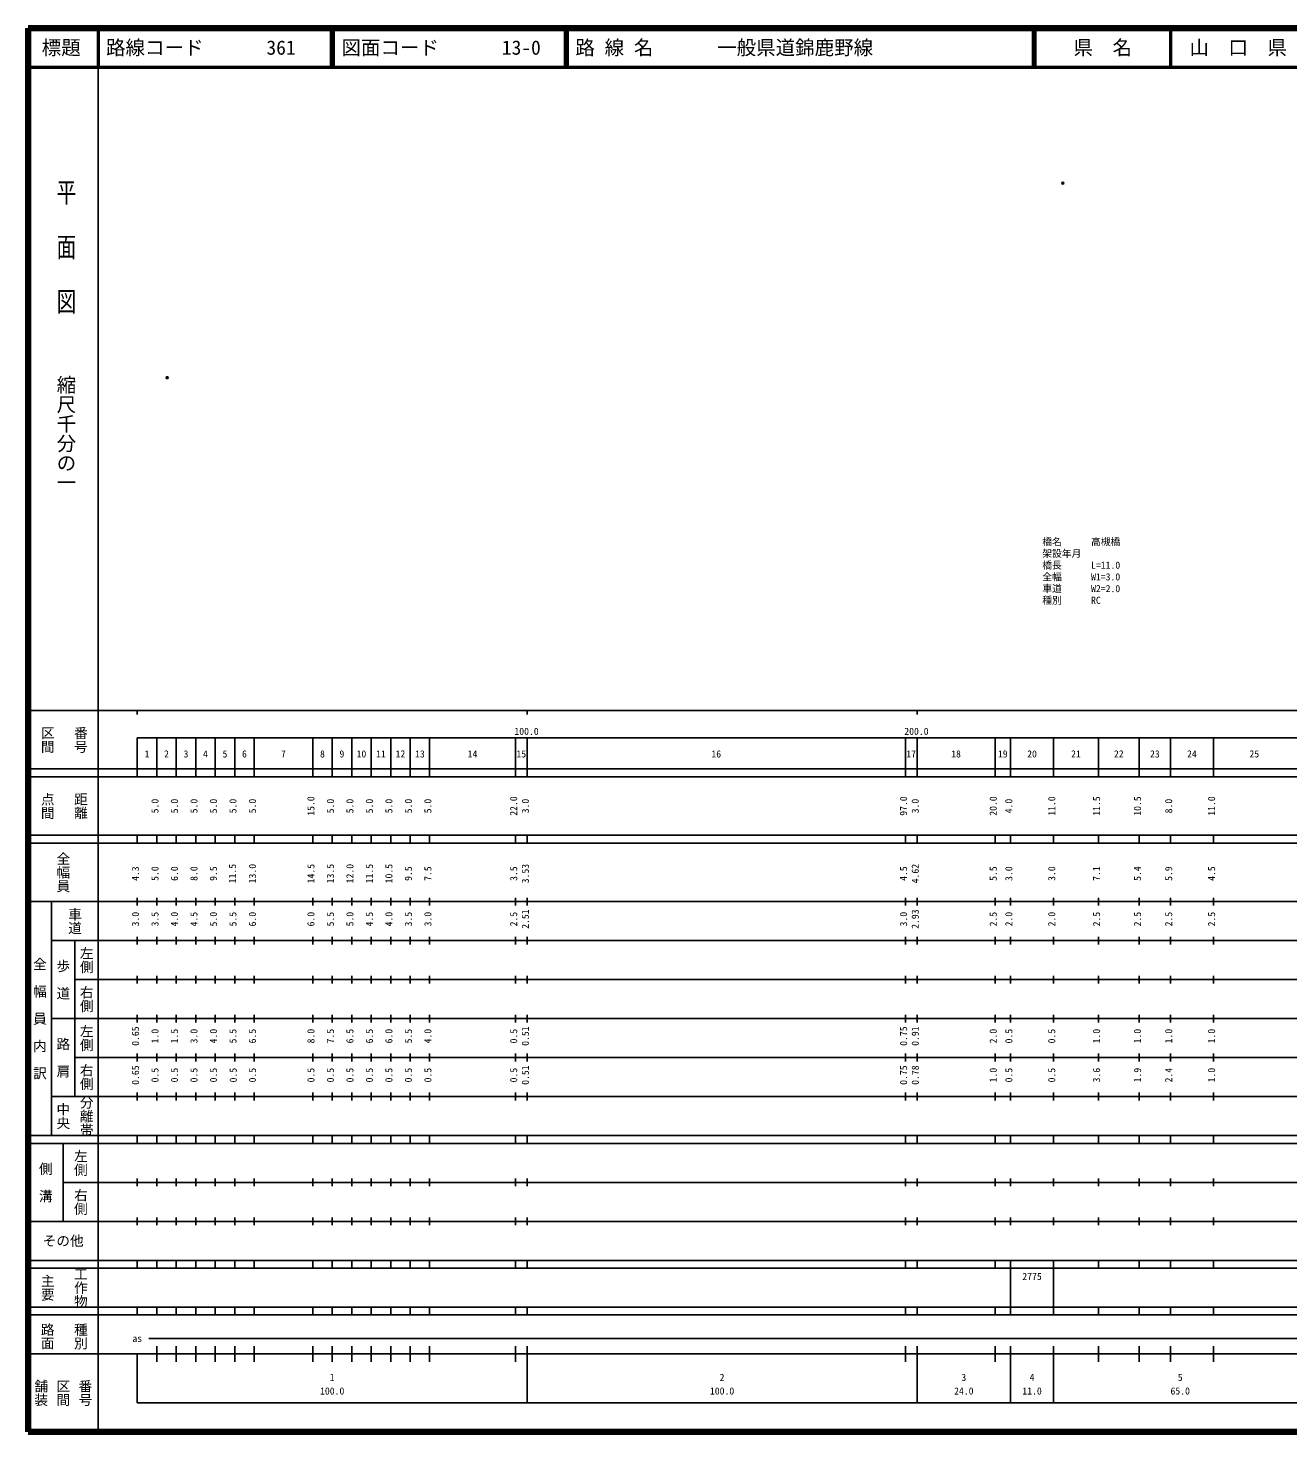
# Model space of a CAD drawing. Units: millimetres on the paper. Extents: x 40 to 680, y 20 to 380.
# Drawn here: x 40 to 363.1, y 20 to 380 of the extents above; entities that cross this region are included whole.
import ezdxf
from ezdxf.enums import TextEntityAlignment as Align

# ---------------------------------------------------------------- set-up
doc = ezdxf.new("R2010")
doc.units = ezdxf.units.MM
doc.header["$PDMODE"] = 32
doc.header["$PDSIZE"] = 0.5
for name, color, linetype in [('M-OTRS', 6, 'Continuous'), ('M-STR-HTXT', 7, 'Continuous'), ('M-TTL-TXT', 7, 'Continuous')]:
    doc.layers.add(name, color=color, linetype=linetype)
for name, color, linetype, lineweight in [('M-TTL', 2, 'Continuous', 140), ('M-TTL-BAND', 7, 'Continuous', 25), ('M-TTL-LINE', 7, 'Continuous', 50)]:
    doc.layers.add(name, color=color, linetype=linetype, lineweight=lineweight)
doc.styles.add('@ＭＳ ゴシック', font='')
doc.styles.add('ＭＳ ゴシック', font='')
doc.styles.get('@ＭＳ ゴシック').set_extended_font_data('@MS Gothic')
doc.styles.get('ＭＳ ゴシック').set_extended_font_data('MS Gothic')

msp = doc.modelspace()

# ---------------------------------------------------------------- linework, layer by layer
at = {"layer": 'M-OTRS'}
for p in [(305.377, 340.202), (75.67, 290.356)]:
    msp.add_point(p, dxfattribs=at)
at = {"layer": 'M-TTL'}
for p, q in [((40, 380), (40, 20)), ((680, 380), (40, 380)), ((40, 20), (680, 20))]:
    msp.add_line(p, q, dxfattribs=at)
at = {"layer": 'M-TTL-BAND'}
for p, q in [((58, 370), (58, 20)), ((40, 205), (579, 205)), ((68, 205), (68, 204)), ((168, 205), (168, 204)), ((268, 205), (268, 204)), ((68, 198), (579, 198)), ((68, 198), (68, 188)), ((73, 188), (73, 198)), ((78, 188), (78, 198)), ((83, 188), (83, 198)), ((88, 188), (88, 198)), ((93, 188), (93, 198)), ((98, 188), (98, 198)), ((113, 188), (113, 198)), ((118, 188), (118, 198)), ((123, 188), (123, 198)), ((128, 188), (128, 198)), ((133, 188), (133, 198)), ((138, 188), (138, 198)), ((143, 188), (143, 198)), ((165, 188), (165, 198)), ((168, 188), (168, 198)), ((265, 188), (265, 198)), ((268, 188), (268, 198)), ((288, 188), (288, 198)), ((292, 188), (292, 198)), ((303, 188), (303, 198)), ((314.5, 188), (314.5, 198)), ((325, 188), (325, 198)), ((333, 188), (333, 198)), ((344, 188), (344, 198)), ((40, 190), (579, 190)), ((40, 188), (579, 188)), ((40, 173), (579, 173)), ((68, 171), (68, 173)), ((73, 171), (73, 173)), ((78, 171), (78, 173)), ((83, 171), (83, 173)), ((88, 171), (88, 173)), ((93, 171), (93, 173)), ((98, 171), (98, 173)), ((113, 171), (113, 173)), ((118, 171), (118, 173)), ((123, 171), (123, 173)), ((128, 171), (128, 173)), ((133, 171), (133, 173)), ((138, 171), (138, 173)), ((143, 171), (143, 173)), ((165, 171), (165, 173)), ((168, 171), (168, 173)), ((265, 171), (265, 173)), ((268, 171), (268, 173)), ((288, 171), (288, 173)), ((292, 171), (292, 173)), ((303, 171), (303, 173)), ((314.5, 171), (314.5, 173)), ((325, 171), (325, 173)), ((333, 171), (333, 173)), ((344, 171), (344, 173)), ((40, 171), (579, 171)), ((40, 156), (579, 156)), ((46, 96), (46, 156)), ((68, 155), (68, 157)), ((73, 155), (73, 157)), ((78, 155), (78, 157)), ((83, 155), (83, 157)), ((88, 155), (88, 157)), ((93, 155), (93, 157)), ((98, 155), (98, 157)), ((113, 155), (113, 157)), ((118, 155), (118, 157)), ((123, 155), (123, 157)), ((128, 155), (128, 157)), ((133, 155), (133, 157)), ((138, 155), (138, 157)), ((143, 155), (143, 157)), ((165, 155), (165, 157)), ((168, 155), (168, 157)), ((265, 155), (265, 157)), ((268, 155), (268, 157)), ((288, 155), (288, 157)), ((292, 155), (292, 157)), ((303, 155), (303, 157)), ((314.5, 155), (314.5, 157)), ((325, 155), (325, 157)), ((333, 155), (333, 157)), ((344, 155), (344, 157)), ((46, 146), (579, 146)), ((52, 146), (52, 106)), ((68, 145), (68, 147)), ((73, 145), (73, 147)), ((78, 145), (78, 147)), ((83, 145), (83, 147)), ((88, 145), (88, 147)), ((93, 145), (93, 147)), ((98, 145), (98, 147)), ((113, 145), (113, 147)), ((118, 145), (118, 147)), ((123, 145), (123, 147)), ((128, 145), (128, 147)), ((133, 145), (133, 147)), ((138, 145), (138, 147)), ((143, 145), (143, 147)), ((165, 145), (165, 147)), ((168, 145), (168, 147)), ((265, 145), (265, 147)), ((268, 145), (268, 147)), ((288, 145), (288, 147)), ((292, 145), (292, 147)), ((303, 145), (303, 147)), ((314.5, 145), (314.5, 147)), ((325, 145), (325, 147)), ((333, 145), (333, 147)), ((344, 145), (344, 147)), ((68, 135), (68, 137)), ((73, 135), (73, 137)), ((78, 135), (78, 137)), ((83, 135), (83, 137)), ((88, 135), (88, 137)), ((93, 135), (93, 137)), ((98, 135), (98, 137)), ((113, 135), (113, 137)), ((118, 135), (118, 137)), ((123, 135), (123, 137)), ((128, 135), (128, 137)), ((133, 135), (133, 137)), ((138, 135), (138, 137)), ((143, 135), (143, 137)), ((165, 135), (165, 137)), ((168, 135), (168, 137)), ((265, 135), (265, 137)), ((268, 135), (268, 137)), ((288, 135), (288, 137)), ((292, 135), (292, 137)), ((303, 135), (303, 137)), ((314.5, 135), (314.5, 137)), ((325, 135), (325, 137)), ((333, 135), (333, 137)), ((344, 135), (344, 137)), ((52, 136), (579, 136)), ((46, 126), (579, 126)), ((68, 125), (68, 127)), ((73, 125), (73, 127)), ((78, 125), (78, 127)), ((83, 125), (83, 127)), ((88, 125), (88, 127)), ((93, 125), (93, 127)), ((98, 125), (98, 127)), ((113, 125), (113, 127)), ((118, 125), (118, 127)), ((123, 125), (123, 127)), ((128, 125), (128, 127)), ((133, 125), (133, 127)), ((138, 125), (138, 127)), ((143, 125), (143, 127)), ((165, 125), (165, 127)), ((168, 125), (168, 127)), ((265, 125), (265, 127)), ((268, 125), (268, 127)), ((288, 125), (288, 127)), ((292, 125), (292, 127)), ((303, 125), (303, 127)), ((314.5, 125), (314.5, 127)), ((325, 125), (325, 127)), ((333, 125), (333, 127)), ((344, 125), (344, 127)), ((52, 116), (579, 116)), ((68, 115), (68, 117)), ((73, 115), (73, 117)), ((78, 115), (78, 117)), ((83, 115), (83, 117)), ((88, 115), (88, 117)), ((93, 115), (93, 117)), ((98, 115), (98, 117)), ((113, 115), (113, 117)), ((118, 115), (118, 117)), ((123, 115), (123, 117)), ((128, 115), (128, 117)), ((133, 115), (133, 117)), ((138, 115), (138, 117)), ((143, 115), (143, 117)), ((165, 115), (165, 117)), ((168, 115), (168, 117)), ((265, 115), (265, 117)), ((268, 115), (268, 117)), ((288, 115), (288, 117)), ((292, 115), (292, 117)), ((303, 115), (303, 117)), ((314.5, 115), (314.5, 117)), ((325, 115), (325, 117)), ((333, 115), (333, 117)), ((344, 115), (344, 117)), ((46, 106), (579, 106)), ((68, 105), (68, 107)), ((73, 105), (73, 107)), ((78, 105), (78, 107)), ((83, 105), (83, 107)), ((88, 105), (88, 107)), ((93, 105), (93, 107)), ((98, 105), (98, 107)), ((113, 105), (113, 107)), ((118, 105), (118, 107)), ((123, 105), (123, 107)), ((128, 105), (128, 107)), ((133, 105), (133, 107)), ((138, 105), (138, 107)), ((143, 105), (143, 107)), ((165, 105), (165, 107)), ((168, 105), (168, 107)), ((265, 105), (265, 107)), ((268, 105), (268, 107)), ((288, 105), (288, 107)), ((292, 105), (292, 107)), ((303, 105), (303, 107)), ((314.5, 105), (314.5, 107)), ((325, 105), (325, 107)), ((333, 105), (333, 107)), ((344, 105), (344, 107)), ((40, 96), (579, 96)), ((40, 94), (579, 94)), ((49, 94), (49, 74)), ((68, 94), (68, 96)), ((73, 94), (73, 96)), ((78, 94), (78, 96)), ((83, 94), (83, 96)), ((88, 94), (88, 96)), ((93, 94), (93, 96)), ((98, 94), (98, 96)), ((113, 94), (113, 96)), ((118, 94), (118, 96)), ((123, 94), (123, 96)), ((128, 94), (128, 96)), ((133, 94), (133, 96)), ((138, 94), (138, 96)), ((143, 94), (143, 96)), ((165, 94), (165, 96)), ((168, 94), (168, 96)), ((265, 94), (265, 96)), ((268, 94), (268, 96)), ((288, 94), (288, 96)), ((292, 94), (292, 96)), ((303, 94), (303, 96)), ((314.5, 94), (314.5, 96)), ((325, 94), (325, 96)), ((333, 94), (333, 96)), ((344, 94), (344, 96)), ((49, 84), (579, 84)), ((68, 83), (68, 85)), ((73, 83), (73, 85)), ((78, 83), (78, 85)), ((83, 83), (83, 85)), ((88, 83), (88, 85)), ((93, 83), (93, 85)), ((98, 83), (98, 85)), ((113, 83), (113, 85)), ((118, 83), (118, 85)), ((123, 83), (123, 85)), ((128, 83), (128, 85)), ((133, 83), (133, 85)), ((138, 83), (138, 85)), ((143, 83), (143, 85)), ((165, 83), (165, 85)), ((168, 83), (168, 85)), ((265, 83), (265, 85)), ((268, 83), (268, 85)), ((288, 83), (288, 85)), ((292, 83), (292, 85)), ((303, 83), (303, 85)), ((314.5, 83), (314.5, 85)), ((325, 83), (325, 85)), ((333, 83), (333, 85)), ((344, 83), (344, 85)), ((40, 74), (579, 74)), ((68, 73), (68, 75)), ((73, 73), (73, 75)), ((78, 73), (78, 75)), ((83, 73), (83, 75)), ((88, 73), (88, 75)), ((93, 73), (93, 75)), ((98, 73), (98, 75)), ((113, 73), (113, 75)), ((118, 73), (118, 75)), ((123, 73), (123, 75)), ((128, 73), (128, 75)), ((133, 73), (133, 75)), ((138, 73), (138, 75)), ((143, 73), (143, 75)), ((165, 73), (165, 75)), ((168, 73), (168, 75)), ((265, 73), (265, 75)), ((268, 73), (268, 75)), ((288, 73), (288, 75)), ((292, 73), (292, 75)), ((303, 73), (303, 75)), ((314.5, 73), (314.5, 75)), ((325, 73), (325, 75)), ((333, 73), (333, 75)), ((344, 73), (344, 75)), ((40, 64), (579, 64)), ((40, 62), (579, 62)), ((68, 62), (68, 64)), ((73, 62), (73, 64)), ((78, 62), (78, 64)), ((83, 62), (83, 64)), ((88, 62), (88, 64)), ((93, 62), (93, 64)), ((98, 62), (98, 64)), ((113, 62), (113, 64)), ((118, 62), (118, 64)), ((123, 62), (123, 64)), ((128, 62), (128, 64)), ((133, 62), (133, 64)), ((138, 62), (138, 64)), ((143, 62), (143, 64)), ((165, 62), (165, 64)), ((168, 62), (168, 64)), ((265, 62), (265, 64)), ((268, 62), (268, 64)), ((288, 62), (288, 64)), ((292, 62), (292, 64)), ((292, 52), (292, 62)), ((303, 62), (303, 64)), ((303, 52), (303, 62)), ((314.5, 62), (314.5, 64)), ((325, 62), (325, 64)), ((333, 62), (333, 64)), ((344, 62), (344, 64)), ((40, 52), (579, 52)), ((68, 50), (68, 52)), ((73, 50), (73, 52)), ((78, 50), (78, 52)), ((83, 50), (83, 52)), ((88, 50), (88, 52)), ((93, 50), (93, 52)), ((98, 50), (98, 52)), ((113, 50), (113, 52)), ((118, 50), (118, 52)), ((123, 50), (123, 52)), ((128, 50), (128, 52)), ((133, 50), (133, 52)), ((138, 50), (138, 52)), ((143, 50), (143, 52)), ((165, 50), (165, 52)), ((168, 50), (168, 52)), ((265, 50), (265, 52)), ((268, 50), (268, 52)), ((288, 50), (288, 52)), ((292, 50), (292, 52)), ((303, 50), (303, 52)), ((314.5, 50), (314.5, 52)), ((325, 50), (325, 52)), ((333, 50), (333, 52)), ((344, 50), (344, 52)), ((40, 50), (579, 50)), ((71, 44), (562, 44)), ((40, 40), (579, 40)), ((68, 40), (68, 27.5)), ((73, 38), (73, 42)), ((78, 38), (78, 42)), ((83, 38), (83, 42)), ((88, 38), (88, 42)), ((93, 38), (93, 42)), ((98, 38), (98, 42)), ((113, 38), (113, 42)), ((118, 38), (118, 42)), ((123, 38), (123, 42)), ((128, 38), (128, 42)), ((133, 38), (133, 42)), ((138, 38), (138, 42)), ((143, 38), (143, 42)), ((165, 38), (165, 42)), ((168, 27.5), (168, 42)), ((265, 38), (265, 42)), ((268, 27.5), (268, 42)), ((288, 38), (288, 42)), ((292, 27.5), (292, 42)), ((303, 27.5), (303, 42)), ((314.5, 38), (314.5, 42)), ((325, 38), (325, 42)), ((333, 38), (333, 42)), ((344, 38), (344, 42)), ((68, 27.5), (579, 27.5))]:
    msp.add_line(p, q, dxfattribs=at)
at = {"layer": 'M-TTL-LINE'}
for p, q in [((58, 380), (58, 370)), ((117.75, 380), (117.75, 370)), ((118.25, 380), (118.25, 370)), ((177.75, 380), (177.75, 370)), ((178.25, 380), (178.25, 370)), ((297.75, 380), (297.75, 370)), ((298.25, 380), (298.25, 370)), ((333, 380), (333, 370)), ((40, 370), (680, 370))]:
    msp.add_line(p, q, dxfattribs=at)

# ---------------------------------------------------------------- texts
at = {"layer": 'M-STR-HTXT', "style": 'ＭＳ ゴシック'}
for s, p in [('橋名\u3000\u3000\u3000高槻橋', (300.132, 246.802)), ('架設年月\u3000', (300.132, 243.802)), ('橋長\u3000\u3000\u3000L=11.0', (300.132, 240.802)), ('全幅\u3000\u3000\u3000W1=3.0', (300.132, 237.802)), ('種別\u3000\u3000\u3000RC', (300.132, 231.802)), ('車道\u3000\u3000\u3000W2=2.0', (300.132, 234.802))]:
    msp.add_text(s, height=1.833, dxfattribs=at).set_placement(p, align=Align.BOTTOM_LEFT)
at = {"layer": 'M-TTL-BAND', "style": '@ＭＳ ゴシック', "width": 1.4}
msp.add_text('平  面  図', height=3.666, rotation=270, dxfattribs=at).set_placement((49.777, 306.475), align=Align.MIDDLE_RIGHT)
at = {"layer": 'M-TTL-BAND', "style": '@ＭＳ ゴシック'}
msp.add_text('縮尺千分の一', height=3.666, rotation=270, dxfattribs=at).set_placement((49.777, 261.03), align=Align.MIDDLE_RIGHT)
for s, p in [('区間', (45, 197.5)), ('番号', (53.5, 197.5)), ('点間', (45, 180.5)), ('距離', (53.5, 180.5)), ('全幅員', (49, 163.5)), ('車道', (52, 151)), ('左側', (55, 141)), ('全\u3000幅\u3000員\u3000内\u3000訳', (43, 126)), ('歩\u3000道', (49, 136)), ('右側', (55, 131)), ('左側', (55, 121)), ('路\u3000肩', (49, 116)), ('右側', (55, 111)), ('分離帯', (55, 101)), ('中央', (49, 101)), ('左側', (53.5, 89)), ('側\u3000溝', (44.5, 84)), ('右側', (53.5, 79)), ('工作物', (53.5, 57)), ('主要', (45, 57)), ('路面', (45, 44.5)), ('種別', (53.5, 44.5)), ('舗装', (43.333, 30)), ('区間', (49, 30)), ('番号', (54.667, 30))]:
    msp.add_text(s, height=2.566, rotation=270, dxfattribs=at).set_placement(p, align=Align.MIDDLE_CENTER)
at = {"layer": 'M-TTL-BAND', "style": 'ＭＳ ゴシック'}
for s, p in [('100.0', (167.844, 198.195)), ('200.0', (267.844, 198.195)), ('1', (70.5, 192.405)), ('2', (75.5, 192.405)), ('3', (80.5, 192.405)), ('4', (85.5, 192.405)), ('5', (90.5, 192.405)), ('6', (95.5, 192.405)), ('7', (105.5, 192.405)), ('8', (115.5, 192.405)), ('9', (120.5, 192.405)), ('10', (125.5, 192.405)), ('11', (130.5, 192.405)), ('12', (135.5, 192.405)), ('13', (140.5, 192.405)), ('14', (154, 192.405)), ('15', (166.5, 192.405)), ('16', (216.5, 192.405)), ('17', (266.5, 192.405)), ('18', (278, 192.405)), ('19', (290, 192.405)), ('20', (297.5, 192.405)), ('21', (308.75, 192.405)), ('22', (319.75, 192.405)), ('23', (329, 192.405)), ('24', (338.5, 192.405)), ('25', (354.5, 192.405)), ('as', (68, 42.5)), ('1', (118, 32.523)), ('2', (218, 32.523)), ('3', (280, 32.523)), ('4', (297.5, 32.523)), ('5', (335.5, 32.523)), ('100.0', (118, 29.033)), ('100.0', (218, 29.033)), ('24.0', (280, 29.033)), ('11.0', (297.5, 29.033)), ('65.0', (335.5, 29.033))]:
    msp.add_text(s, height=1.833, dxfattribs=at).set_placement(p, align=Align.BOTTOM_CENTER)
for s, p in [('5.0', (74, 180.5)), ('5.0', (79, 180.5)), ('5.0', (84, 180.5)), ('5.0', (89, 180.5)), ('5.0', (94, 180.5)), ('5.0', (99, 180.5)), ('15.0', (114, 180.5)), ('5.0', (119, 180.5)), ('5.0', (124, 180.5)), ('5.0', (129, 180.5)), ('5.0', (134, 180.5)), ('5.0', (139, 180.5)), ('5.0', (144, 180.5)), ('22.0', (166, 180.5)), ('3.0', (169, 180.5)), ('97.0', (266, 180.5)), ('3.0', (269, 180.5)), ('20.0', (289, 180.5)), ('4.0', (293, 180.5)), ('11.0', (304, 180.5)), ('11.5', (315.5, 180.5)), ('10.5', (326, 180.5)), ('8.0', (334, 180.5)), ('11.0', (345, 180.5)), ('4.3', (69, 163.174)), ('5.0', (74, 163.174)), ('6.0', (79, 163.174)), ('8.0', (84, 163.174)), ('9.5', (89, 163.174)), ('11.5', (93.881, 163.174)), ('13.0', (99, 163.174)), ('14.5', (114, 163.174)), ('13.5', (119, 163.174)), ('12.0', (124, 163.174)), ('11.5', (129, 163.174)), ('10.5', (134, 163.174)), ('9.5', (139, 163.174)), ('7.5', (144, 163.174)), ('3.5', (166, 163.174)), ('3.53', (169, 163.174)), ('4.5', (266, 163.174)), ('4.62', (269, 163.174)), ('5.5', (289, 163.174)), ('3.0', (293, 163.174)), ('3.0', (304, 163.174)), ('7.1', (315.5, 163.174)), ('5.4', (326, 163.174)), ('5.9', (334, 163.174)), ('4.5', (345, 163.174)), ('3.0', (69, 151.5)), ('3.5', (74, 151.5)), ('4.0', (79, 151.5)), ('4.5', (84, 151.5)), ('5.0', (89, 151.5)), ('5.5', (94, 151.5)), ('6.0', (99, 151.5)), ('6.0', (114, 151.5)), ('5.5', (119, 151.5)), ('5.0', (124, 151.5)), ('4.5', (129, 151.5)), ('4.0', (134, 151.5)), ('3.5', (139, 151.5)), ('3.0', (144, 151.5)), ('2.5', (166, 151.5)), ('2.51', (169, 151.5)), ('3.0', (266, 151.5)), ('2.93', (269, 151.5)), ('2.5', (289, 151.5)), ('2.0', (293, 151.5)), ('2.0', (304, 151.5)), ('2.5', (315.5, 151.5)), ('2.5', (326, 151.5)), ('2.5', (334, 151.5)), ('2.5', (345, 151.5)), ('0.65', (69, 121.5)), ('1.0', (74, 121.5)), ('1.5', (79, 121.5)), ('3.0', (84, 121.5)), ('4.0', (89, 121.5)), ('5.5', (94, 121.5)), ('6.5', (99, 121.5)), ('8.0', (114, 121.5)), ('7.5', (119, 121.5)), ('6.5', (124, 121.5)), ('6.5', (129, 121.5)), ('6.0', (134, 121.5)), ('5.5', (139, 121.5)), ('4.0', (144, 121.5)), ('0.5', (166, 121.5)), ('0.51', (169, 121.5)), ('0.75', (266, 121.5)), ('0.91', (269, 121.5)), ('2.0', (289, 121.5)), ('0.5', (293, 121.5)), ('0.5', (304, 121.5)), ('1.0', (315.5, 121.5)), ('1.0', (326, 121.5)), ('1.0', (334, 121.5)), ('1.0', (345, 121.5)), ('0.65', (69, 111.5)), ('0.5', (74, 111.5)), ('0.5', (79, 111.5)), ('0.5', (84, 111.5)), ('0.5', (89, 111.5)), ('0.5', (94.077, 111.5)), ('0.5', (99, 111.5)), ('0.5', (114, 111.5)), ('0.5', (119, 111.5)), ('0.5', (124, 111.5)), ('0.5', (129, 111.5)), ('0.5', (134, 111.5)), ('0.5', (139, 111.5)), ('0.5', (144, 111.5)), ('0.5', (166, 111.5)), ('0.51', (169, 111.5)), ('0.75', (266, 111.5)), ('0.78', (269, 111.5)), ('1.0', (289, 111.5)), ('0.5', (293, 111.5)), ('0.5', (304, 111.5)), ('3.6', (315.5, 111.5)), ('1.9', (326, 111.5)), ('2.4', (334, 111.5)), ('1.0', (345, 111.5))]:
    msp.add_text(s, height=1.833, rotation=90, dxfattribs=at).set_placement(p, align=Align.BOTTOM_CENTER)
msp.add_text('その他', height=2.566, dxfattribs=at).set_placement((49, 69), align=Align.MIDDLE_CENTER)
msp.add_text('2775', height=1.833, dxfattribs=at).set_placement((295, 58.405), align=Align.BOTTOM_LEFT)
at = {"layer": 'M-TTL-TXT', "style": 'ＭＳ ゴシック'}
for s, p in [('標題', (48.5, 375)), ('県\u3000名', (315.625, 375)), ('山\u3000口\u3000県', (350.375, 375))]:
    msp.add_text(s, height=3.666, dxfattribs=at).set_placement(p, align=Align.MIDDLE_CENTER)
for s, p in [('路線コード', (60, 375)), ('361', (101.142, 375)), ('図面コード', (120.38, 375)), ('13-0', (161.521, 375)), ('路 線 名', (180.38, 375)), ('一般県道錦鹿野線', (216.734, 375))]:
    msp.add_text(s, height=3.666, dxfattribs=at).set_placement(p, align=Align.MIDDLE_LEFT)

doc.saveas('drawing.dxf')
